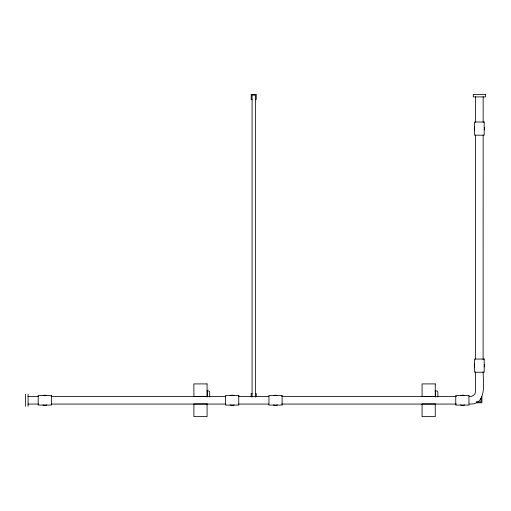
<?xml version="1.0" encoding="UTF-8"?>
<svg xmlns="http://www.w3.org/2000/svg" width="511" height="511" viewBox="0 0 511 511"><rect width="100%" height="100%" fill="white"/><g stroke="black" fill="none" stroke-linecap="round" stroke-linejoin="round"><path stroke-width="0.77" d="M483.106 371.733C483.285 382.79 487.13 405.095 469.226 404.06M483.112 359.782L483.157 135.025M483.163 122.27L483.17 96.764M207.377 391.004L207.191 397.028M435.551 391.004L435.366 397.028M469.226 396.453C472.841 397.156 476.246 393.821 475.562 390.193L475.562 371.848M252.076 99.447L251.188 99.447L251.188 94.375L256.26 94.375L256.26 99.447L255.372 99.447M206.834 391.004L209.069 391.004L209.689 392.269L209.689 397.028M435.008 391.004L437.244 391.004L437.863 392.269L437.863 397.028M252.076 393.54L251.188 393.54L251.188 396.434M255.372 393.54L256.26 393.54L256.26 396.434M27.945 396.453L38.319 396.453M51.087 396.453L225.843 396.453M238.611 396.453L268.933 396.453M281.702 396.453L456.457 396.453M476.303 401.908L481.011 401.908L481.011 398.101M27.945 404.06L38.319 404.06M51.087 404.06L225.843 404.06M238.611 404.06L268.933 404.06M281.702 404.06L456.457 404.06M206.674 404.457L207.185 404.457M421.958 404.457L422.469 404.457M481.899 396.625L481.899 402.796L476.827 402.796L476.827 401.908M475.562 96.771L475.562 122.282M475.562 135.038L475.562 359.092M255.372 397.13L255.372 95.135L252.076 95.135L252.076 397.13M28.086 394.173L28.086 406.341M25.55 394.173L25.55 406.341M464.569 404.942A5.072 5.072 0 0 1 460.692 404.942M460.692 395.571A5.072 5.072 0 0 1 464.569 395.571M474.681 130.541A5.072 5.072 0 0 1 474.681 126.664M484.262 127.284A5.072 5.072 0 0 1 484.262 129.915M46.757 404.942A5.072 5.072 0 0 1 42.879 404.942M42.879 395.571A5.072 5.072 0 0 1 46.757 395.571M234.115 404.942A5.072 5.072 0 0 1 230.237 404.942M230.237 395.571A5.072 5.072 0 0 1 234.115 395.571M484.262 364.337A5.072 5.072 0 0 1 484.262 366.968M474.681 367.594A5.072 5.072 0 0 1 474.681 363.711M277.467 404.942A5.072 5.072 0 0 1 273.589 404.942M273.589 395.571A5.072 5.072 0 0 1 277.467 395.571M485.45 94.375L473.282 94.375L473.282 96.911L485.45 96.911L485.45 94.375M484.185 122.008L474.547 122.008L474.547 135.191L484.185 135.191L484.185 122.008M484.185 359.061L474.547 359.061L474.547 372.244L484.185 372.244L484.185 359.061M207.076 383.908L193.893 383.908L193.893 396.581L207.076 396.581L207.076 383.908M435.251 383.908L422.067 383.908L422.067 396.581L435.251 396.581L435.251 383.908M51.413 395.444L38.229 395.444L38.229 405.076L51.413 405.076L51.413 395.444M238.765 395.444L225.581 395.444L225.581 405.076L238.765 405.076L238.765 395.444M282.123 395.444L268.939 395.444L268.939 405.076L282.123 405.076L282.123 395.444M468.938 395.444L455.755 395.444L455.755 405.076L468.938 405.076L468.938 395.444M207.076 403.946L193.893 403.946L193.893 416.625L207.076 416.625L207.076 403.946M435.251 403.946L422.067 403.946L422.067 416.625L435.251 416.625L435.251 403.946"/></g></svg>
